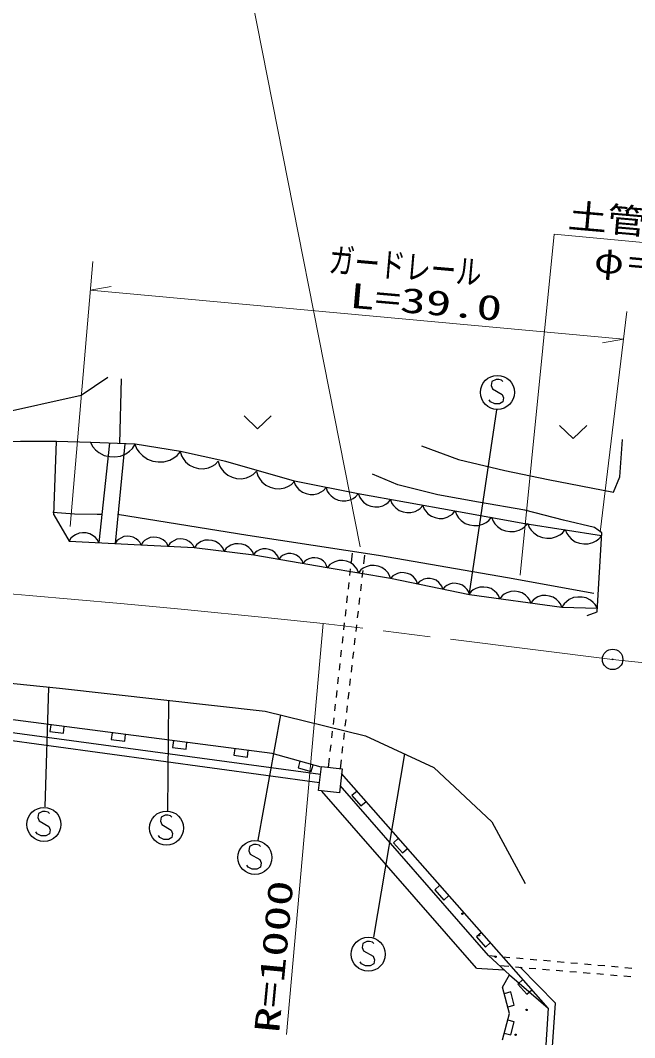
# Model space of a CAD drawing. Units: millimetres, scale not verified. Extents: x 40000 to 680000, y 20000 to 380000.
# Drawn here: x 323830 to 368972, y 265852 to 340605 of the extents above; entities that cross this region are included whole.
import ezdxf
from ezdxf.enums import TextEntityAlignment as Align

# ---------------------------------------------------------------- set-up
doc = ezdxf.new("R2010")
doc.units = ezdxf.units.MM
doc.header["$LTSCALE"] = 1000
doc.linetypes.add('CHAIN', pattern=[18.5, 12, -1.5, 3.5, -1.5])
for name, color, linetype, lineweight in [('M-BGD', 7, 'Continuous', 25), ('M-BGD-EXST', 7, 'Continuous', 25), ('M-BMK', 2, 'CHAIN', 13), ('M-BMK-SRVR', 3, 'Continuous', 25), ('M-STR-HTXT', 7, 'Continuous', 13), ('M-STR-STRC', 7, 'Continuous', 25)]:
    doc.layers.add(name, color=color, linetype=linetype, lineweight=lineweight)
doc.styles.add('ＭＳ ゴシック', font='')
doc.styles.get('ＭＳ ゴシック').set_extended_font_data('MS Gothic')

msp = doc.modelspace()

# ---------------------------------------------------------------- linework, layer by layer
at = {"layer": 'M-BGD'}
for p, q in [((328300, 313072), (330258, 314378)), ((331237, 314269), (331121, 309509)), ((320466, 311331), (328300, 313072)), ((340268, 311543), (341268, 310583)), ((341268, 310583), (342268, 311543)), ((363452, 310829), (364452, 309869)), ((364452, 309869), (365452, 310829)), ((323834, 309657), (312245, 309248)), ((326482, 309661), (323834, 309657)), ((326282, 304270), (326482, 309661)), ((329011, 309595), (326482, 309661)), ((328975, 309596), (329159, 309258)), ((332272, 309462), (329011, 309595)), ((330379, 309539), (329604, 302229)), ((331500, 309493), (330788, 302169)), ((367880, 307066), (368080, 309794)), ((329159, 309258), (329349, 309053)), ((329349, 309053), (329605, 308844)), ((329605, 308844), (329992, 308630)), ((331179, 308582), (331583, 308763)), ((331583, 308763), (331855, 308950)), ((331855, 308950), (332061, 309140)), ((332061, 309140), (332272, 309462)), ((332243, 309466), (332391, 309098)), ((335600, 308929), (332272, 309462)), ((332391, 309098), (332560, 308865)), ((332560, 308865), (332796, 308620)), ((335345, 308626), (335600, 308929)), ((335570, 308937), (335665, 308612)), ((338928, 308197), (335600, 308929)), ((353304, 309329), (356033, 308330)), ((329992, 308630), (330385, 308548)), ((330385, 308548), (330781, 308532)), ((330781, 308532), (331179, 308582)), ((332796, 308620), (333167, 308354)), ((333167, 308354), (333559, 308223)), ((333559, 308223), (333962, 308158)), ((333962, 308158), (334375, 308161)), ((334375, 308161), (334810, 308298)), ((334810, 308298), (335111, 308457)), ((335111, 308457), (335345, 308626)), ((335665, 308612), (335789, 308400)), ((335789, 308400), (335970, 308173)), ((335970, 308173), (336262, 307916)), ((338134, 307966), (338375, 308202)), ((338375, 308202), (338470, 307878)), ((343986, 306733), (338928, 308197)), ((356033, 308330), (359427, 307532)), ((336262, 307916), (336584, 307772)), ((336584, 307772), (336921, 307684)), ((336921, 307684), (337272, 307652)), ((337272, 307652), (337653, 307732)), ((337653, 307732), (337921, 307842)), ((337921, 307842), (338134, 307966)), ((338470, 307878), (338595, 307665)), ((338595, 307665), (338775, 307438)), ((338775, 307438), (339067, 307182)), ((340939, 307231), (341181, 307468)), ((341181, 307468), (341276, 307143)), ((351574, 306467), (349710, 307265)), ((359427, 307532), (362622, 306866)), ((339067, 307182), (339389, 307037)), ((339389, 307037), (339726, 306949)), ((339726, 306949), (340077, 306917)), ((340077, 306917), (340458, 306997)), ((340458, 306997), (340727, 307107)), ((340727, 307107), (340939, 307231)), ((341276, 307143), (341400, 306931)), ((341400, 306931), (341580, 306703)), ((341580, 306703), (341873, 306447)), ((343532, 306372), (343744, 306496)), ((343744, 306496), (343986, 306733)), ((343938, 306742), (344033, 306479)), ((348645, 305801), (343986, 306733)), ((362622, 306866), (367414, 305934)), ((367414, 305934), (367880, 307066)), ((341873, 306447), (342195, 306303)), ((342195, 306303), (342531, 306215)), ((342531, 306215), (342883, 306182)), ((342883, 306182), (343264, 306263)), ((343264, 306263), (343532, 306372)), ((344033, 306479), (344146, 306309)), ((344146, 306309), (344306, 306131)), ((344306, 306131), (344560, 305933)), ((344560, 305933), (344833, 305829)), ((344833, 305829), (345115, 305773)), ((345115, 305773), (345407, 305763)), ((345407, 305763), (345718, 305848)), ((345718, 305848), (345934, 305952)), ((345934, 305952), (346104, 306065)), ((346104, 306065), (346292, 306272)), ((346292, 306272), (346386, 306008)), ((346386, 306008), (346499, 305839)), ((346499, 305839), (346659, 305660)), ((348457, 305594), (348645, 305801)), ((355767, 304536), (348645, 305801)), ((348678, 305795), (348777, 305534)), ((354502, 305735), (351574, 306467)), ((346659, 305660), (346913, 305462)), ((346913, 305462), (347186, 305359)), ((347186, 305359), (347468, 305302)), ((347468, 305302), (347760, 305293)), ((347760, 305293), (348071, 305377)), ((348071, 305377), (348287, 305481)), ((348287, 305481), (348457, 305594)), ((348777, 305534), (348894, 305367)), ((348894, 305367), (349058, 305192)), ((349058, 305192), (349316, 304999)), ((349316, 304999), (349591, 304902)), ((350476, 304940), (350690, 305048)), ((350690, 305048), (350857, 305165)), ((350857, 305165), (351041, 305376)), ((351041, 305376), (351140, 305114)), ((351140, 305114), (351257, 304947)), ((357497, 305202), (354502, 305735)), ((360892, 304603), (357497, 305202)), ((326209, 304466), (327804, 304338)), ((326282, 304270), (327414, 302340)), ((327804, 304338), (329481, 304313)), ((329481, 304313), (329771, 304317)), ((330962, 304317), (340539, 302768)), ((349591, 304902), (349875, 304851)), ((349875, 304851), (350167, 304848)), ((350167, 304848), (350476, 304940)), ((351257, 304947), (351421, 304772)), ((351421, 304772), (351679, 304580)), ((351679, 304580), (351955, 304482)), ((351955, 304482), (352238, 304432)), ((352238, 304432), (352530, 304429)), ((352530, 304429), (352839, 304520)), ((352839, 304520), (353053, 304628)), ((353053, 304628), (353220, 304745)), ((353220, 304745), (353404, 304956)), ((353404, 304956), (353504, 304695)), ((353504, 304695), (353620, 304528)), ((353620, 304528), (353784, 304352)), ((353784, 304352), (354042, 304160)), ((355416, 304209), (355583, 304325)), ((355583, 304325), (355767, 304536)), ((360892, 303605), (355767, 304536)), ((355786, 304533), (355902, 304240)), ((363754, 303871), (360892, 304603)), ((354042, 304160), (354318, 304063)), ((354318, 304063), (354601, 304012)), ((354601, 304012), (354893, 304009)), ((354893, 304009), (355202, 304101)), ((355202, 304101), (355416, 304209)), ((355902, 304240), (356035, 304054)), ((356035, 304054), (356221, 303858)), ((356221, 303858), (356514, 303645)), ((356514, 303645), (356825, 303538)), ((356825, 303538), (357144, 303485)), ((357473, 303485), (357819, 303591)), ((357819, 303591), (358059, 303715)), ((358059, 303715), (358245, 303848)), ((358245, 303848), (358449, 304088)), ((358449, 304088), (358565, 303795)), ((358565, 303795), (358698, 303609)), ((358698, 303609), (358884, 303413)), ((366537, 302736), (360892, 303605)), ((360908, 303403), (361112, 303643)), ((361112, 303643), (361232, 303339)), ((366016, 303338), (363754, 303871)), ((327871, 302802), (327688, 302679)), ((328141, 302920), (327871, 302802)), ((328407, 302951), (328141, 302920)), ((328670, 302937), (328407, 302951)), ((328932, 302880), (328670, 302937)), ((329189, 302735), (328932, 302880)), ((340539, 302768), (350159, 301311)), ((357144, 303485), (357473, 303485)), ((358884, 303413), (359177, 303200)), ((359177, 303200), (359488, 303093)), ((359488, 303093), (359807, 303040)), ((359807, 303040), (360136, 303040)), ((360136, 303040), (360482, 303146)), ((360482, 303146), (360722, 303270)), ((360722, 303270), (360908, 303403)), ((361232, 303339), (361370, 303146)), ((361370, 303146), (361563, 302943)), ((361563, 302943), (361867, 302722)), ((363220, 302666), (363469, 302795)), ((363469, 302795), (363662, 302933)), ((363662, 302933), (363874, 303181)), ((363874, 303181), (363989, 302888)), ((363989, 302888), (364123, 302702)), ((366549, 302939), (366016, 303338)), ((366216, 297149), (366549, 302939)), ((327550, 302554), (327407, 302340)), ((327414, 302340), (332672, 302074)), ((327688, 302679), (327550, 302554)), ((329358, 302594), (329189, 302735)), ((329483, 302456), (329358, 302594)), ((329604, 302229), (329483, 302456)), ((330929, 302352), (330806, 302168)), ((331049, 302460), (330929, 302352)), ((331207, 302567), (331049, 302460)), ((331440, 302669), (331207, 302567)), ((331670, 302695), (331440, 302669)), ((331898, 302684), (331670, 302695)), ((332123, 302634), (331898, 302684)), ((332345, 302509), (332123, 302634)), ((332491, 302387), (332345, 302509)), ((332599, 302268), (332491, 302387)), ((332704, 302072), (332599, 302268)), ((332672, 302074), (336599, 301874)), ((332834, 302266), (332704, 302072)), ((332959, 302379), (332834, 302266)), ((333125, 302491), (332959, 302379)), ((333371, 302599), (333125, 302491)), ((333613, 302627), (333371, 302599)), ((333853, 302614), (333613, 302627)), ((334090, 302562), (333853, 302614)), ((334324, 302430), (334090, 302562)), ((334478, 302302), (334324, 302430)), ((334591, 302176), (334478, 302302)), ((334701, 301971), (334591, 302176)), ((334824, 302155), (334701, 301971)), ((334944, 302263), (334824, 302155)), ((335102, 302369), (334944, 302263)), ((335335, 302471), (335102, 302369)), ((335565, 302497), (335335, 302471)), ((335793, 302486), (335565, 302497)), ((336018, 302436), (335793, 302486)), ((336240, 302311), (336018, 302436)), ((336386, 302189), (336240, 302311)), ((336494, 302070), (336386, 302189)), ((336599, 301874), (336494, 302070)), ((336781, 302074), (336623, 301871)), ((336928, 302189), (336781, 302074)), ((337118, 302299), (336928, 302189)), ((337396, 302398), (337118, 302299)), ((337664, 302410), (337396, 302398)), ((337926, 302378), (337664, 302410)), ((338182, 302303), (337926, 302378)), ((338429, 302140), (338182, 302303)), ((338588, 301988), (338429, 302140)), ((339302, 302034), (339112, 301924)), ((339580, 302133), (339302, 302034)), ((339848, 302145), (339580, 302133)), ((340110, 302113), (339848, 302145)), ((340367, 302038), (340110, 302113)), ((340613, 301875), (340367, 302038)), ((361867, 302722), (362189, 302611)), ((362189, 302611), (362521, 302556)), ((362521, 302556), (362861, 302556)), ((362861, 302556), (363220, 302666)), ((364123, 302702), (364309, 302506)), ((364309, 302506), (364602, 302293)), ((364602, 302293), (364912, 302187)), ((364912, 302187), (365232, 302133)), ((365232, 302133), (365560, 302133)), ((365560, 302133), (365907, 302239)), ((365907, 302239), (366146, 302363)), ((366146, 302363), (366333, 302497)), ((366333, 302497), (366537, 302736)), ((336599, 301874), (340991, 301342)), ((338703, 301841), (338588, 301988)), ((338807, 301607), (338703, 301841)), ((338965, 301809), (338807, 301607)), ((339112, 301924), (338965, 301809)), ((340772, 301723), (340613, 301875)), ((340887, 301576), (340772, 301723)), ((340991, 301342), (340887, 301576)), ((341107, 301515), (340963, 301347)), ((340991, 301342), (346382, 300410)), ((341239, 301607), (341107, 301515)), ((341408, 301694), (341239, 301607)), ((341652, 301767), (341408, 301694)), ((341884, 301766), (341652, 301767)), ((342108, 301727), (341884, 301766)), ((342326, 301651), (342108, 301727)), ((342532, 301500), (342326, 301651)), ((342662, 301362), (342532, 301500)), ((342755, 301230), (342662, 301362)), ((343097, 301270), (342972, 301182)), ((343257, 301352), (343097, 301270)), ((343488, 301422), (343257, 301352)), ((343707, 301420), (343488, 301422)), ((343920, 301384), (343707, 301420)), ((344127, 301311), (343920, 301384)), ((344321, 301168), (344127, 301311)), ((348205, 301465), (348130, 300795)), ((349117, 301313), (349043, 300666)), ((350159, 301311), (359634, 299653)), ((342835, 301023), (342755, 301230)), ((342972, 301182), (342835, 301023)), ((344445, 301037), (344321, 301168)), ((344533, 300912), (344445, 301037)), ((344609, 300717), (344533, 300912)), ((344746, 300876), (344609, 300717)), ((344871, 300964), (344746, 300876)), ((345031, 301045), (344871, 300964)), ((345262, 301115), (345031, 301045)), ((345481, 301114), (345262, 301115)), ((345694, 301077), (345481, 301114)), ((345901, 301005), (345694, 301077)), ((346095, 300862), (345901, 301005)), ((346219, 300731), (346095, 300862)), ((346307, 300606), (346219, 300731)), ((346382, 300410), (346307, 300606)), ((346584, 300609), (346409, 300405)), ((346743, 300722), (346584, 300609)), ((346948, 300826), (346743, 300722)), ((347243, 300916), (346948, 300826)), ((347523, 300915), (347243, 300916)), ((347795, 300868), (347523, 300915)), ((348059, 300776), (347795, 300868)), ((348308, 300593), (348059, 300776)), ((348466, 300426), (348308, 300593)), ((349546, 300549), (349238, 300456)), ((349838, 300548), (349546, 300549)), ((350122, 300499), (349838, 300548)), ((346382, 300410), (351041, 299611)), ((348075, 300298), (348020, 299801)), ((348579, 300267), (348466, 300426)), ((348676, 300017), (348579, 300267)), ((348858, 300229), (348676, 300017)), ((349025, 300347), (348858, 300229)), ((348986, 300169), (348929, 299672)), ((349238, 300456), (349025, 300347)), ((350398, 300403), (350122, 300499)), ((350657, 300213), (350398, 300403)), ((350822, 300038), (350657, 300213)), ((350940, 299872), (350822, 300038)), ((351041, 299611), (350940, 299872)), ((351212, 299780), (351054, 299609)), ((351354, 299873), (351212, 299780)), ((351535, 299959), (351354, 299873)), ((351794, 300027), (351535, 299959)), ((352037, 300018), (351794, 300027)), ((352272, 299969), (352037, 300018)), ((352499, 299882), (352272, 299969)), ((352710, 299715), (352499, 299882)), ((347964, 299304), (347909, 298807)), ((348872, 299176), (348816, 298679)), ((351041, 299611), (356832, 298413)), ((352842, 299565), (352710, 299715)), ((352936, 299424), (352842, 299565)), ((353013, 299203), (352936, 299424)), ((353163, 299366), (353013, 299203)), ((353297, 299455), (353163, 299366)), ((353469, 299536), (353297, 299455)), ((353716, 299601), (353469, 299536)), ((353947, 299592), (353716, 299601)), ((354170, 299546), (353947, 299592)), ((354386, 299463), (354170, 299546)), ((354586, 299305), (354386, 299463)), ((354711, 299162), (354586, 299305)), ((354800, 299028), (354711, 299162)), ((354873, 298819), (354800, 299028)), ((355173, 299083), (355031, 298990)), ((355354, 299168), (355173, 299083)), ((355613, 299237), (355354, 299168)), ((355856, 299228), (355613, 299237)), ((356091, 299179), (355856, 299228)), ((356318, 299091), (356091, 299179)), ((356529, 298925), (356318, 299091)), ((359634, 299653), (365964, 298508)), ((347854, 298310), (347799, 297813)), ((355031, 298990), (354873, 298819)), ((356661, 298775), (356529, 298925)), ((356755, 298633), (356661, 298775)), ((356832, 298413), (356755, 298633)), ((356952, 298629), (356785, 298420)), ((356832, 298413), (363620, 297482)), ((357108, 298747), (356952, 298629)), ((357309, 298859), (357108, 298747)), ((357601, 298958), (357309, 298859)), ((357881, 298966), (357601, 298958)), ((358154, 298928), (357881, 298966)), ((358422, 298845), (358154, 298928)), ((358676, 298671), (358422, 298845)), ((358840, 298509), (358676, 298671)), ((358958, 298354), (358840, 298509)), ((359063, 298107), (358958, 298354)), ((359231, 298316), (359063, 298107)), ((359387, 298434), (359231, 298316)), ((359588, 298546), (359387, 298434)), ((359880, 298645), (359588, 298546)), ((360160, 298653), (359880, 298645)), ((360433, 298615), (360160, 298653)), ((360700, 298532), (360433, 298615)), ((360955, 298358), (360700, 298532)), ((361118, 298196), (360955, 298358)), ((362159, 298332), (361866, 298233)), ((362438, 298340), (362159, 298332)), ((362712, 298303), (362438, 298340)), ((362979, 298220), (362712, 298303)), ((348759, 298182), (348702, 297685)), ((361236, 298041), (361118, 298196)), ((361342, 297794), (361236, 298041)), ((361510, 298003), (361342, 297794)), ((361665, 298121), (361510, 298003)), ((361866, 298233), (361665, 298121)), ((363233, 298045), (362979, 298220)), ((363397, 297884), (363233, 298045)), ((363515, 297728), (363397, 297884)), ((363620, 297482), (363515, 297728)), ((363795, 297737), (363632, 297481)), ((363955, 297889), (363795, 297737)), ((364167, 298039), (363955, 297889)), ((364484, 298186), (364167, 298039)), ((364797, 298230), (364484, 298186)), ((365109, 298222), (364797, 298230)), ((365419, 298161), (365109, 298222)), ((365727, 297997), (365419, 298161)), ((365931, 297835), (365727, 297997)), ((366082, 297675), (365931, 297835)), ((366231, 297411), (366082, 297675)), ((347744, 297316), (347688, 296819)), ((348645, 297189), (348589, 296692)), ((363620, 297482), (366231, 297411)), ((365484, 296882), (366216, 297149)), ((347633, 296322), (347578, 295825)), ((348532, 296195), (348475, 295698)), ((347523, 295329), (347468, 294832)), ((348418, 295201), (348361, 294705)), ((347412, 294335), (347357, 293838)), ((348305, 294208), (348248, 293711)), ((347302, 293341), (347247, 292844)), ((348191, 293214), (348134, 292718)), ((342340, 286744), (297267, 292556)), ((347191, 292347), (347136, 291850)), ((345879, 285181), (297267, 291781)), ((348078, 292221), (348021, 291724)), ((345810, 284585), (297186, 291186)), ((347081, 291353), (347026, 290856)), ((347964, 291227), (347907, 290731)), ((346971, 290359), (346915, 289862)), ((347851, 290234), (347794, 289737)), ((346860, 289365), (346805, 288868)), ((326069, 288842), (326005, 288346)), ((326996, 288218), (327060, 288714)), ((347737, 289240), (347680, 288743)), ((326005, 288346), (326996, 288218)), ((330576, 288261), (330512, 287765)), ((331504, 287637), (331568, 288133)), ((346750, 288371), (346695, 287874)), ((347623, 288247), (347567, 287750)), ((330512, 287765), (331504, 287637)), ((335083, 287680), (335019, 287184)), ((335019, 287184), (336011, 287056)), ((336011, 287056), (336075, 287552)), ((339591, 287099), (339527, 286603)), ((346639, 287377), (346584, 286881)), ((347510, 287253), (347453, 286756)), ((339527, 286603), (340518, 286475)), ((340518, 286475), (340582, 286971)), ((345943, 285728), (342340, 286744)), ((346529, 286384), (346454, 285713)), ((344377, 286169), (344242, 285688)), ((344242, 285688), (345204, 285417)), ((345204, 285417), (345340, 285898)), ((345744, 284024), (345948, 285772)), ((345948, 285772), (347481, 285594)), ((347481, 285594), (347277, 283846)), ((347396, 286260), (347322, 285612)), ((362617, 268017), (347441, 285251)), ((358225, 271892), (347338, 284369)), ((347277, 283846), (345744, 284024)), ((357344, 270949), (345987, 283960)), ((348570, 283968), (348195, 283638)), ((348195, 283638), (348856, 282887)), ((348856, 282887), (349231, 283217)), ((351618, 280507), (351243, 280176)), ((351243, 280176), (351904, 279426)), ((351904, 279426), (352279, 279756)), ((354666, 277046), (354291, 276715)), ((354291, 276715), (354952, 275965)), ((354952, 275965), (355327, 276295)), ((357714, 273584), (357339, 273254)), ((357339, 273254), (358000, 272503)), ((358000, 272503), (358375, 272834)), ((358225, 271892), (358799, 271842)), ((359775, 270471), (358225, 271892)), ((359297, 271798), (359795, 271754)), ((360293, 271711), (360791, 271667)), ((361289, 271624), (361787, 271580)), ((362285, 271536), (362783, 271493)), ((363282, 271449), (363780, 271406)), ((364278, 271362), (364776, 271318)), ((357344, 270949), (359370, 270843)), ((359035, 271150), (359714, 271094)), ((360212, 271052), (360711, 271011)), ((363164, 268384), (360567, 271023)), ((361209, 270969), (361707, 270928)), ((362206, 270887), (362704, 270845)), ((363202, 270804), (363700, 270762)), ((364199, 270721), (364697, 270680)), ((365195, 270638), (365694, 270597)), ((365274, 271275), (365772, 271231)), ((366270, 271188), (366768, 271144)), ((367266, 271100), (367764, 271057)), ((368262, 271013), (368761, 270969)), ((359259, 269567), (359775, 270471)), ((359775, 270471), (362617, 268017)), ((360762, 270123), (360387, 269793)), ((366192, 270555), (366690, 270514)), ((367188, 270473), (367687, 270431)), ((368185, 270390), (368683, 270348)), ((359775, 267630), (359259, 269567)), ((359871, 269210), (359388, 269082)), ((360129, 268244), (359871, 269210)), ((360387, 269793), (361048, 269042)), ((361048, 269042), (361423, 269373)), ((362686, 261901), (363164, 268384)), ((359259, 265693), (359775, 267630)), ((359646, 268115), (360129, 268244)), ((362617, 268017), (362229, 261818)), ((360129, 267016), (359646, 267144)), ((359871, 266049), (360129, 267016)), ((359388, 266178), (359871, 266049))]:
    msp.add_line(p, q, dxfattribs=at)
for centre in [(356313, 274961), (357535, 273377), (358756, 271794), (361032, 267890), (360220, 266062)]:
    msp.add_circle(centre, 50, dxfattribs=at)
at = {"layer": 'M-BGD-EXST'}
for p, q in [((358485, 314069), (358435, 313769)), ((358785, 314219), (358485, 314069)), ((358985, 314219), (358785, 314219)), ((359185, 314169), (358985, 314219)), ((359285, 314069), (359185, 314169)), ((358435, 313769), (358535, 313519)), ((358535, 313519), (359235, 313119)), ((358385, 312569), (358285, 312719)), ((358685, 312419), (358385, 312569)), ((359285, 312569), (359035, 312419)), ((359235, 313119), (359335, 312869)), ((359335, 312869), (359285, 312569)), ((356828, 298503), (358849, 311992)), ((359035, 312419), (358685, 312419)), ((325903, 291576), (325636, 282809)), ((334679, 282508), (334752, 290607)), ((341315, 280352), (342962, 289579)), ((352053, 286719), (349780, 273244)), ((325165, 282326), (325115, 282026)), ((325115, 282026), (325215, 281776)), ((325465, 282476), (325165, 282326)), ((325665, 282476), (325465, 282476)), ((325865, 282426), (325665, 282476)), ((325965, 282326), (325865, 282426)), ((334170, 282055), (334120, 281755)), ((334470, 282205), (334170, 282055)), ((334670, 282205), (334470, 282205)), ((334870, 282155), (334670, 282205)), ((334970, 282055), (334870, 282155)), ((325215, 281776), (325915, 281376)), ((325915, 281376), (326015, 281126)), ((326015, 281126), (325965, 280826)), ((334120, 281755), (334220, 281505)), ((334220, 281505), (334920, 281105)), ((334920, 281105), (335020, 280855)), ((325065, 280826), (324965, 280976)), ((325365, 280676), (325065, 280826)), ((325715, 280676), (325365, 280676)), ((325965, 280826), (325715, 280676)), ((334070, 280555), (333970, 280705)), ((334370, 280405), (334070, 280555)), ((334720, 280405), (334370, 280405)), ((334970, 280555), (334720, 280405)), ((335020, 280855), (334970, 280555)), ((340670, 279888), (340620, 279588)), ((340620, 279588), (340720, 279338)), ((340970, 280038), (340670, 279888)), ((341170, 280038), (340970, 280038)), ((341370, 279988), (341170, 280038)), ((341470, 279888), (341370, 279988)), ((340720, 279338), (341420, 278938)), ((341420, 278938), (341520, 278688)), ((340570, 278388), (340470, 278538)), ((340870, 278238), (340570, 278388)), ((341220, 278238), (340870, 278238)), ((341470, 278388), (341220, 278238)), ((341520, 278688), (341470, 278388)), ((349298, 272929), (348998, 272779)), ((349498, 272929), (349298, 272929)), ((349698, 272879), (349498, 272929)), ((349798, 272779), (349698, 272879)), ((348998, 272779), (348948, 272479)), ((348948, 272479), (349048, 272229)), ((349048, 272229), (349748, 271829)), ((348898, 271279), (348798, 271429)), ((349748, 271829), (349848, 271579)), ((349848, 271579), (349798, 271279)), ((349198, 271129), (348898, 271279)), ((349548, 271129), (349198, 271129)), ((349798, 271279), (349548, 271129))]:
    msp.add_line(p, q, dxfattribs=at)
for centre in [(358885, 313269), (325565, 281526), (334570, 281255), (341070, 279088), (349398, 271979)]:
    msp.add_circle(centre, 1250, dxfattribs=at)
at = {"layer": 'M-BMK'}
for p, q in [((316369, 299034), (324467, 298352)), ((324467, 298352), (331191, 297749)), ((331191, 297749), (335640, 297331)), ((335640, 297331), (342036, 296705)), ((342036, 296705), (346088, 296293)), ((367354, 293649), (346088, 296293)), ((409093, 289159), (367354, 293649))]:
    msp.add_line(p, q, dxfattribs=at)
at = {"layer": 'M-BMK-SRVR'}
for radius in [750, 30]:
    msp.add_circle((367354, 293649), radius, dxfattribs=at)
at = {"layer": 'M-STR-HTXT'}
for p, q in [((348813, 301922), (340451, 344184)), ((363058, 324893), (360560, 299830)), ((381676, 323118), (363058, 324893)), ((329145, 322879), (327502, 303413)), ((328968, 320778), (330500, 321059)), ((328968, 320778), (368152, 317182)), ((368395, 319201), (366441, 302988)), ((368152, 317182), (366620, 316901)), ((343384, 266096), (346088, 296293))]:
    msp.add_line(p, q, dxfattribs=at)
at = {"layer": 'M-STR-STRC'}
for p, q in [((314315, 292814), (326713, 291523)), ((326713, 291523), (341824, 289844)), ((341824, 289844), (349185, 288035)), ((349185, 288035), (354222, 285711)), ((354222, 285711), (358484, 281707)), ((358484, 281707), (360938, 277187))]:
    msp.add_line(p, q, dxfattribs=at)

# ---------------------------------------------------------------- texts
at = {"layer": 'M-STR-HTXT', "style": 'ＭＳ ゴシック'}
for s, rotation, width, p in [('土管\u3000L=14.0', 355, 1.15, (363974, 324814)), ('ガードレール', 355, 0.75, (346392, 321572)), ('φ＝1000', 355, 1.15, (365892, 321577)), ('L=39.0', 355, 1.5, (347915, 318949)), ('R=1000', 84.6, 1.5, (343388, 266090))]:
    msp.add_text(s, height=1833, rotation=rotation, dxfattribs=dict(at, width=width)).set_placement(p, align=Align.BOTTOM_LEFT)

doc.saveas('drawing.dxf')
